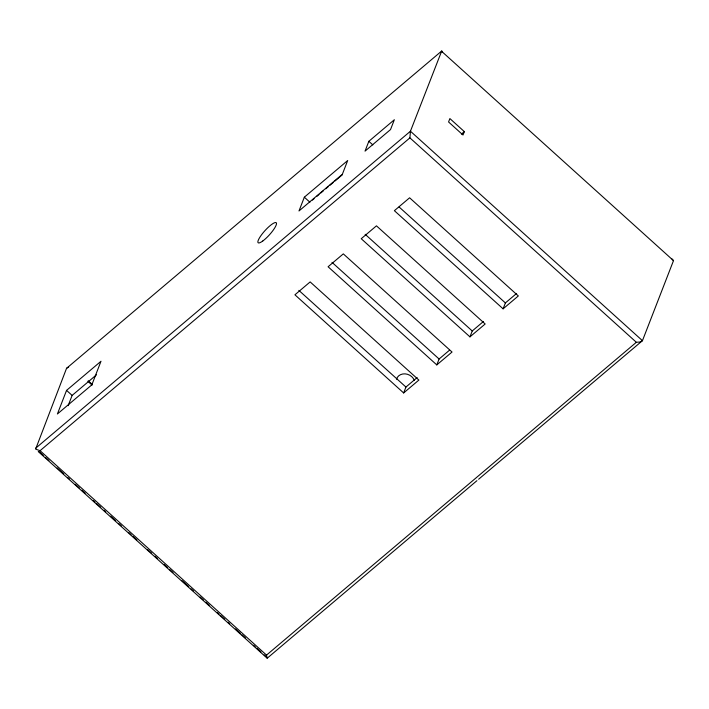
<?xml version="1.0" encoding="UTF-8"?>
<svg xmlns="http://www.w3.org/2000/svg" width="709" height="709" viewBox="0 0 709 709"><rect width="100%" height="100%" fill="white"/><g stroke="black" fill="none" stroke-linecap="round" stroke-linejoin="round"><path stroke-width="1.06" d="M68.649 367.04L66.549 368.326L35.618 449.143L40.076 450.685L266.522 655.107L267.213 658.209L476.944 480.675M442.327 52.253L441.787 50.791L410.44 131.227L409.908 137.865L636.354 342.287L640.351 341.96L642.451 340.674L673.497 260.637L672.017 258.936M66.557 390.384L57.411 413.976L91.833 384.863L100.988 361.262L66.557 390.384L72.132 395.409L68.153 405.672M304.338 197.191L298.994 210.954L342.35 174.29L347.685 160.526L304.338 197.191L309.904 202.216M368.848 141.304L365.038 151.132L390.535 129.561L394.346 119.732L368.848 141.304L372.828 144.893M464.342 131.617L463.021 135.02L448.567 121.975L449.887 118.571L464.342 131.617L461.426 134.081M403.651 392.954L418.877 380.068L310.152 281.916L294.926 294.802L403.651 392.954L405.938 387.052L417.158 377.56M436.797 364.913L452.032 352.027L343.307 253.875L328.081 266.761L436.797 364.913L439.093 359.011L449.506 350.193M469.952 336.872L485.178 323.986L376.452 225.843L361.227 238.72L469.952 336.872L472.238 330.97L483.458 321.478M503.098 308.832L518.332 295.945L409.607 197.802L394.381 210.679L503.098 308.832L505.393 302.929L516.613 293.437M66.549 368.326L441.485 51.19L673.497 260.637M72.132 395.409L96.477 374.813M312.403 200.106L314.069 198.688M316.577 196.579L319.077 194.461M320.743 193.052L323.242 190.934M325.741 188.824L328.24 186.706M329.915 185.297L333.248 182.47M334.914 181.061L342.42 174.715M35.503 448.363L410.44 131.227L642.451 340.674L478.628 479.24M40.076 450.685L409.908 137.865M266.522 655.107L636.354 342.287M399.114 206.993L505.393 302.929M365.153 234.298L472.238 330.97M331.998 262.339L439.093 359.011M298.852 290.38L405.938 387.052M88.235 380.786L92.338 384.491M87.951 381.38L92.055 385.084M39.11 451.615L43.222 455.329M45.686 457.553L48.965 460.522M57.19 467.931L63.757 473.869M67.869 477.574L69.509 479.062M75.26 484.256L79.373 487.96M81.836 490.185L85.124 493.154M93.34 500.572L94.979 502.052M96.619 503.541L100.731 507.245M104.019 510.214L105.659 511.694M110.586 516.143L115.523 520.592M118.811 523.561L121.274 525.786M128.666 532.459L131.13 534.692M132.778 536.172L136.881 539.877M147.561 549.519L151.673 553.233M154.961 556.193L157.425 558.426M163.992 564.355L167.28 567.324M169.743 569.549L173.031 572.518M182.071 580.671L188.647 586.609M191.111 588.833L193.575 591.058M200.151 596.987L203.43 599.956M205.894 602.18L209.182 605.149M217.397 612.567L219.046 614.047M220.685 615.536L224.797 619.241M228.085 622.21L229.725 623.69M235.477 628.883L240.404 633.332M242.053 634.821L245.332 637.781M253.547 645.199L255.196 646.688M256.835 648.168L260.947 651.872M264.235 654.841L265.875 656.33M38.251 451.571L267.107 658.165M396.553 379.235A9.385 7.861 21.2 0 1 405.14 373.865A9.385 7.861 21.2 0 1 414.313 380.432M262.755 241.016A13.48 3.058 -47.9 0 0 276.51 223.406A13.48 3.058 -47.9 0 0 262.321 233.775A13.48 3.058 -47.9 0 0 262.755 241.016"/></g></svg>
